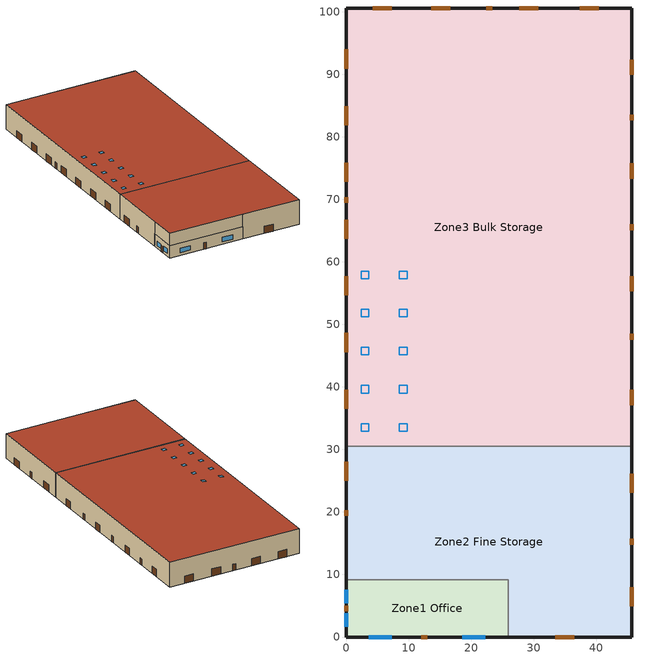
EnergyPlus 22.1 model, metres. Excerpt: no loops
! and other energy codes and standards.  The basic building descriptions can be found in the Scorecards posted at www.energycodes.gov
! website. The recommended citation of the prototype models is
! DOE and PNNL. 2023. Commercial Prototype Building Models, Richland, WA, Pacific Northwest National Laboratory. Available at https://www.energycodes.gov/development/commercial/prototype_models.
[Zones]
Zone1 Office
 floor ground (OfficeFloor_Ffactor): 25.91,9.14 25.91,0 0,0 0,9.14 z0
 wall outside (nonres_ext_wall_grd): 0,9.14 0,0 25.91,0 z0:4.27
 wall to Zone2 Fine Storage (Interior Wall): 25.91,0 25.91,9.14 0,9.14 z0:4.27
 window (NonresWindow_U_0.262_SHGC_West_0.399): 3.66,0 7.31,0 / 18.59,0 22.25,0 z0.91:2.44
 window (NonresWindow_U_0.262_SHGC_North_0.399): 0,7.52 0,5.39 / 0,3.76 0,1.62 z0.91:2.44
 door (Swinging Door_con): 12.04,0 12.95,0 / 0,5.03 0,4.11 z0:2.13
 ceiling to Zone2 Fine Storage (InsulatedCeiling): 25.91,0 25.91,9.14 0,9.14 0,0 z4.27
Zone2 Fine Storage
 floor ground (FineStorageFloor_Ffactor): 45.72,30.48 45.72,0 25.91,0 25.91,9.14 0,9.14 0,30.48 z0
 wall outside (nonres_ext_wall_grd): 25.91,0 45.72,0 45.72,30.48 / 0,30.48 0,9.14 z0:8.53; 0,9.14 0,0 25.91,0 z4.27:8.53
 door (Overhead Door_con): 33.48,0 36.53,0 / 45.72,4.94 45.72,7.99 / 45.72,23.09 45.72,26.14 / 0,28.02 0,24.97 z0:2.44
 door (Swinging Door_con): 0,20.27 0,19.35 / 45.72,14.78 45.72,15.7 z0:2.13
 roof outside (nonres_roof): 45.72,0 45.72,30.48 0,30.48 0,0 z8.53
Zone3 Bulk Storage
 floor ground (BulkStorageFloor_Ffactor): 45.72,100.58 45.72,30.48 0,30.48 0,100.58 z0
 wall outside (semiheated_ext_wall_grd): 45.72,30.48 45.72,100.58 0,100.58 0,30.48 z0:8.53
 wall to Zone2 Fine Storage (semiheated_ext_wall_grd): 45.72,30.48 0,30.48 z0:8.53
 door (Overhead Door_semi): 0,93.95 0,90.9 / 0,84.88 0,81.83 / 0,75.82 0,72.77 / 0,66.75 0,63.7 / 0,57.68 0,54.63 / 0,48.61 0,45.57 / 0,39.55 0,36.5 / 45.72,37.09 45.72,39.53 / 45.72,55.27 45.72,57.71 / 45.72,73.32 45.72,75.75 / 45.72,89.89 45.72,92.33 / 40.44,100.58 37.39,100.58 / 30.77,100.58 27.72,100.58 / 16.69,100.58 13.64,100.58 / 7.32,100.58 4.27,100.58 z0:2.44
 door (Swinging Door_semi): 45.72,47.55 45.72,48.46 / 45.72,65.07 45.72,65.99 / 45.72,82.6 45.72,83.51 / 23.35,100.58 22.44,100.58 / 0,70.35 0,69.43 z0:2.13
 roof outside (semiheated_roof): 0,100.58 0,30.48 45.72,30.48 45.72,100.58 z8.53
 skylight (SemiHtdSkylight_U_0.75_SHGC_0.55): 3.66,34.14 2.44,34.14 2.44,32.92 3.66,32.92 z8.53; 3.66,40.23 2.44,40.23 2.44,39.01 3.66,39.01 z8.53; 3.66,46.33 2.44,46.33 2.44,45.11 3.66,45.11 z8.53; 3.66,52.42 2.44,52.42 2.44,51.2 3.66,51.2 z8.53; 3.66,58.52 2.44,58.52 2.44,57.3 3.66,57.3 z8.53; 9.75,34.14 8.53,34.14 8.53,32.92 9.75,32.92 z8.53; 9.75,40.23 8.53,40.23 8.53,39.01 9.75,39.01 z8.53; 9.75,46.33 8.53,46.33 8.53,45.11 9.75,45.11 z8.53; 9.75,52.42 8.53,52.42 8.53,51.2 9.75,51.2 z8.53; 9.75,58.52 8.53,58.52 8.53,57.3 9.75,57.3 z8.53
[Building]
Warehouse: North Axis {deg}=90; Terrain=Urban; Loads Convergence Tolerance Value {W}=0.04; Temperature Convergence Tolerance Value {deltaC}=0.4; Solar Distribution=FullExterior; Maximum Number of Warmup Days=25; Minimum Number of Warmup Days=6
[Site:Location]
Site:Location=Fairbanks Intl Arpt_AK_USA Design_Conditions; Latitude {N+ S-}=64.82; Longitude {W- E+}=-147.85; Time Zone Relative to GMT {GMT+/-}=-9; Elevation {m}=133
[SizingPeriod:DesignDay] Day of Month=21; Dry-Bulb Temperature Range Modifier Type=DefaultMultipliers; Humidity Condition Type=Wetbulb; Barometric Pressure {Pa}=99737; Rain {Yes/No}=No; Snow on ground {Yes/No}=No; Daylight Savings Time Indicator=No
Name | Month | Day Type | Maximum Dry-Bulb Temperature {C} | Daily Dry-Bulb Temperature Range {C} | Wetbulb at Maximum Dry-Bulb {C} | Wind Speed {m/s} design conditions vs. traditional 6.71 m/s (15 mph) | Wind Direction {Degrees; N=0, S=180} | Solar Model Indicator | Clearness {0.0 to 1.1} | Wind Speed {m/s} design conditions vs. traditional 3.35 m/s (7mph) | ASHRAE Clear Sky Optical Depth for Beam Irradiance (taub) | ASHRAE Clear Sky Optical Depth for Diffuse Irradiance (taud)
Fairbanks Intl Arpt Ann Htg 99.6% Condns DB | 1 | WinterDesignDay | -41.9 | 0 | -41.9 | 0.3 | 20 | ASHRAEClearSky | 0
Fairbanks Intl Arpt Ann Clg .4% Condns DB=>MWB | 7 | SummerDesignDay | 27.4 | 10.2 | 16.1 |  | 180 | ASHRAETau |  | 3.1 | 0.387 | 2.212
[Site:WaterMainsTemperature]
Calculation Method=Correlation; Annual average outdoor air temperature {C}=-1.525; Maximum difference in monthly average outdoor air temperatures {C}=36.2
[Site:GroundTemperature:FCfactorMethod]
January Ground Temperature {C}=-3.1; February Ground Temperature {C}=-17.7; March Ground Temperature {C}=-19.3; April Ground Temperature {C}=-17.6; May Ground Temperature {C}=-15.4; June Ground Temperature {C}=-10.3; July Ground Temperature {C}=0.7; August Ground Temperature {C}=10.6; September Ground Temperature {C}=16; October Ground Temperature {C}=16.9; November Ground Temperature {C}=14.2; December Ground Temperature {C}=6.7
[Material]
Name | Roughness | Thickness {m} | Conductivity {W/m-K} | Density {kg/m3} | Specific Heat {J/kg-K} | Thermal Absorptance | Solar Absorptance | Visible Absorptance | Absorptance:Thermal | Absorptance:Solar
Bulk Storage Products Material | Rough | 2.4384 | 1.442 | 200.231 | 836.8 | 0.9 | 0.7 | 0.7
Steel Frame/Cavity | MediumRough | 0.0889002 | 0.0841162 | 641.379 | 502.08 | 0.9 | 0.7 | 0.7
Interior Wall Addi Insul | MediumRough | 2.54001e-08 | 0.04326 | 22.4258 | 836.8 | 0.9 | 0.7 | 0.7
F07 25mm stucco | Smooth | 0.0254 | 0.72 | 1856 | 840 | 0.9 | 0.7 | 0.7
F08 Metal surface | Smooth | 0.0008 | 45.28 | 7824 | 500
F08 Metal roof surface | Smooth | 0.0008 | 45.28 | 7824 | 500 |  |  |  | 0.9 | 0.77
G01 16mm gypsum board | MediumSmooth | 0.0159 | 0.16 | 800 | 1090
[Material:NoMass]
Opaque Door panel_con; Opaque Door panel_semi: MediumRough, 0.475973, 0.9, 0.7, 0.7
Overhead Door_semi Panel; Overhead Door_con Panel: MediumRough, 0.568097, 0.9, 0.7, 0.7
Nonres_Roof_Insulation: MediumSmooth, 6.63609, 0.9, 0.7, 0.7
Semiheated_Roof_Insulation: MediumSmooth, 4.62235, 0.9, 0.7, 0.7
Nonres_Exterior_Wall_Insulation_grd: MediumSmooth, 3.21854, 0.9, 0.7, 0.7
Semiheated_Exterior_Wall_Insulation_grd: MediumSmooth, 2.21413, 0.9, 0.7, 0.7
[Construction]
nonres_roof: F08 Metal roof surface, Nonres_Roof_Insulation
semiheated_roof: F08 Metal roof surface, Semiheated_Roof_Insulation
nonres_ext_wall_grd: F08 Metal surface, Nonres_Exterior_Wall_Insulation_grd, G01 16mm gypsum board
semiheated_ext_wall_grd: F08 Metal surface, Semiheated_Exterior_Wall_Insulation_grd, G01 16mm gypsum board
NonresWindow_U_0.262_SHGC_North_0.399: Nonres Window Glazing Layer North
NonresWindow_U_0.262_SHGC_West_0.399: Nonres Window Glazing Layer West
SemiHtdSkylight_U_0.75_SHGC_0.55: Semiheated Skylight Glazing Layer
Swinging Door_con: Opaque Door panel_con
Swinging Door_semi: Opaque Door panel_semi
Overhead Door_semi: Overhead Door_semi Panel
Overhead Door_con: Overhead Door_con Panel
Bulk Storage Products: Bulk Storage Products Material
Interior Wall: F07 25mm stucco, G01 16mm gypsum board, Interior Wall Addi Insul, Steel Frame/Cavity, G01 16mm gypsum board
InsulatedCeiling: Interior Wall Addi Insul, G01 16mm gypsum board
[WindowMaterial:SimpleGlazingSystem]
Name | U-Factor {W/m2-K} | Solar Heat Gain Coefficient | Visible Transmittance
Nonres Window Glazing Layer North; Nonres Window Glazing Layer West | 1.4877 | 0.399 | 0.399
Semiheated Skylight Glazing Layer | 4.258695 | 0.55 | 0.55
[Construction:FfactorGroundFloor] F-Factor {W/m-K}=0.93474
Name | Area {m2} | PerimeterExposed {m}
OfficeFloor_Ffactor | 236.88 | 35.0503
FineStorageFloor_Ffactor | 1156.53 | 71.6245
BulkStorageFloor_Ffactor | 3204.84 | 185.919
[Zone] Type=1; Multiplier=1; Ceiling Height {m}=autocalculate; Volume {m3}=autocalculate; Floor Area {m2}=autocalculate; Part of Total Floor Area=Yes
Zone1 Office; Zone2 Fine Storage; Zone3 Bulk Storage
[Daylighting:Controls] Daylighting Method=SplitFlux; Availability Schedule=DaylightAvailSch; Lighting Control Type=Continuousoff; Minimum Input Power Fraction for Continuous or ContinuousOff Dimming Control=0.2; Minimum Light Output Fraction for Continuous or ContinuousOff Dimming Control=0.2; Number of Stepped Control Steps=3; Probability Lighting will be Reset When Needed in Manual Stepped Control=1; Maximum Allowable Discomfort Glare Index=22
Name | Zone or Space | Glare Calculation Daylighting Reference Point | Glare Calculation Azimuth Angle of View Direction Clockwise from Zone y-Axis {deg} | Daylighting Reference Point 1 | Fraction of Lights Controlled by Reference Point 1 | Illuminance Setpoint at Reference Point 1 {lux} | Daylighting Reference Point 2 | Fraction of Lights Controlled by Reference Point 2 | Illuminance Setpoint at Reference Point 2 {lux}
Zone3 Bulk Storage_DaylCtrl | Zone3 Bulk Storage | Zone3 Bulk Storage_DaylRefPt1 | 0 | Zone3 Bulk Storage_DaylRefPt1 | 0.116 | 215
Zone1 Office_DaylCtrl | Zone1 Office | Zone1 Office_DaylRefPt1 | 180 | Zone1 Office_DaylRefPt1 | 0.29 | 377 | Zone1 Office_DaylRefPt2 | 0.1 | 377
[InternalMass]
Bulk Storage Products Surface: Construction=Bulk Storage Products; Zone or ZoneList=Zone3 Bulk Storage; Surface Area {m2}=6028.45
[People] Number of People Schedule=BLDG_OCC_SCH; Fraction Radiant=0.3; Sensible Heat Fraction=autocalculate; Mean Radiant Temperature Calculation Type=ZoneAveraged
Name | Zone or ZoneList or Space or SpaceList | Number of People Calculation Method | Floor Area per Person {m2/person} | Activity Level Schedule | Number of People
Office People | Zone1 Office | Area/Person | 18.5806 | Office Activity Schedule
ZONE2 FINE STORAGEPeople | Zone2 Fine Storage | People |  | ZONE2 FINE STORAGE Activity Schedule | 30
ZONE3 BULK STORAGEPeople | Zone3 Bulk Storage | People |  | ZONE3 BULK STORAGE Activity Schedule | 69
[Lights] Design Level Calculation Method=Watts/Area; Return Air Fraction=0; Fraction Visible=0.18; Fraction Replaceable=1; Return Air Fraction Calculated from Plenum Temperature=No
Name | Zone or ZoneList or Space or SpaceList | Schedule | Watts per Zone Floor Area {W/m2} | Fraction Radiant
Office Lights | Zone1 Office | ltg_sch_office | 6.96821 | 0.37
Fine Storage Area Lights | Zone2 Fine Storage | ltg_sch_fine_storage | 7.42709 | 0.42
Bulk Storage Area Lights | Zone3 Bulk Storage | ltg_sch_bulk_storage | 3.55209 | 0.42
[ElectricEquipment] Design Level Calculation Method=EquipmentLevel
Name | Zone or ZoneList or Space or SpaceList | Schedule | Design Level {W}
Office Plug Load | Zone1 Office | Office_Plug_SCH | 1912.5
Bulk Storage  Plug Load | Zone3 Bulk Storage | Bulk Storage Plug Schedule | 8200.12
[Exterior:Lights] Control Option=AstronomicalClock
Name | Schedule | Design Level {W}
Exterior_Lights_a | Exterior_lighting_schedule_a | 123.84
Exterior_Lights_b | Exterior_lighting_schedule_b_2016 | 4305.62
Exterior_Lights_c | Exterior_lighting_schedule_c_2016 | 1091.36
[ZoneInfiltration:DesignFlowRate] Temperature Term Coefficient=0; Velocity Squared Term Coefficient=0
Name | Zone or ZoneList | Schedule | Design Flow Rate Calculation Method | Flow per Exterior Surface Area {m3/s-m2} | Constant Term Coefficient | Velocity Term Coefficient | Design Flow Rate {m3/s}
Office Infiltration | Zone1 Office | Office Infil Schedule | Flow/ExteriorWallArea | 0.000569572 | 0 | 0.224
Office Door Infiltration | Zone1 Office | INFIL_Door_Opening_SCH | Flow/Zone |  | 1 | 0 | 0.176508
Fine Storage Infiltration | Zone2 Fine Storage | Fine Sorage Infil Schedule | Flow/ExteriorWallArea | 0.000569572 | 0 | 0.224
Bulk Storage Infiltration | Zone3 Bulk Storage | Bulk Storage Infil_Base Schedule | Flow/ExteriorWallArea | 0.0014271 | 0 | 0.224
[ZoneVentilation:DesignFlowRate] Zone or ZoneList=Zone3 Bulk Storage; Schedule=Always On Schedule; Design Flow Rate Calculation Method=Flow/Zone; Temperature Term Coefficient=0; Velocity Squared Term Coefficient=0; Delta Temperature {deltaC}=-100; Minimum Outdoor Temperature {C}=-100; Maximum Outdoor Temperature {C}=100; Maximum Wind Speed {m/s}=40
Name | Design Flow Rate {m3/s} | Ventilation Type | Fan Pressure Rise {Pa} | Fan Total Efficiency | Constant Term Coefficient | Velocity Term Coefficient | Minimum Indoor Temperature {C} | Maximum Indoor Temperature {C}
Bulk Storage Ventilation-1 | 37.76 | Exhaust | 31.1361 | 0.51 | 1 | 0 | 29.4444 | 100
Bulk Storage Ventilation-2 | 0.943895 | Natural |  | 1 | 0 | 0.224 | -73.3333 | 29.4444
[EnergyManagementSystem:Sensor]
Name | Output:Variable or Output:Meter | Output:Variable or Output:Meter Index Key
OAT_F | Site Outdoor Air Drybulb Temperature
Zone1_Office_Occ_Sensor | People Occupant Count | Office People
Zone3_Bulk_Storage_LSr | Zone Lights Electricity Rate | Zone3 Bulk Storage
[EnergyManagementSystem:InternalVariable]
Zone3_Bulk_Storage_Area: Internal Data Index Key=Zone3 Bulk Storage; Internal Data Type=Zone Floor Area
[EnergyManagementSystem:Actuator] Actuated Component Type=Lights; Actuated Component Control Type=Electricity Rate
Name | Actuated Component Unique
Zone1_Office_Light_Actuator | Office Lights
Zone2_Fine_Storage_Light_Actuator | Fine Storage Area Lights
Zone3_Bulk_Storage_Light_Actuator | Bulk Storage Area Lights
[EnergyManagementSystem:Program]
SET_Zone1_Office_Light_EMS_Program: SET Zone1_Office_LSr_IP=0.093*Zone1_Office_LSr/Zone1_Office_Area; IF (Zone1_Office_Occ_Sensor <= 0) && (Zone1_Office_LSr_IP >= 0.02); SET Zone1_Office_Light_Actuator = 0.02*Zone1_Office_Area/0.09290304; ELSE; SET Zone1_Office_Light_Actuator = NULL; ENDIF
SET_Zone2_Fine_Storage_Light_EMS_Program: SET Zone2_Fine_Storage_LSr_IP=0.093*Zone2_Fine_Storage_LSr/Zone2_Fine_Storage_Area; IF (Zone1_Office_Occ_Sensor <= 0) && (Zone2_Fine_Storage_LSr_IP >= 0.02); SET Zone2_Fine_Storage_Light_Actuator = 0.02*Zone2_Fine_Storage_Area/0.09290304; ELSE; SET Zone2_Fine_Storage_Light_Actuator = NULL; ENDIF
SET_Zone3_Bulk_Storage_Light_EMS_Program: SET Zone3_Bulk_Storage_LSr_IP=0.093*Zone3_Bulk_Storage_LSr/Zone3_Bulk_Storage_Area; IF (Zone1_Office_Occ_Sensor <= 0) && (Zone3_Bulk_Storage_LSr_IP >= 0.02); SET Zone3_Bulk_Storage_Light_Actuator = 0.02*Zone3_Bulk_Storage_Area/0.09290304; ELSE; SET Zone3_Bulk_Storage_Light_Actuator = NULL; ENDIF
[EnergyManagementSystem:ProgramCallingManager]
SET_Zone1_Office_Light_EMS_Program_Prog_Manager: BeginTimestepBeforePredictor; SET_Zone1_Office_Light_EMS_Program
SET_Zone2_Fine_Storage_Light_EMS_Program_Prog_Manager: BeginTimestepBeforePredictor; SET_Zone2_Fine_Storage_Light_EMS_Program
SET_Zone3_Bulk_Storage_Light_EMS_Program_Prog_Manager: BeginTimestepBeforePredictor; SET_Zone3_Bulk_Storage_Light_EMS_Program
[Sizing:Zone]
Zone3 Bulk Storage: Zone Cooling Design Supply Air Temperature Input Method=SupplyAirTemperature; Zone Cooling Design Supply Air Temperature {C}=14; Zone Heating Design Supply Air Temperature Input Method=SupplyAirTemperature; Zone Heating Design Supply Air Temperature {C}=43.33; Zone Cooling Design Supply Air Humidity Ratio {kg-H2O/kg-air}=0.008; Zone Heating Design Supply Air Humidity Ratio {kgWater/kgDryAir}=0.008; Design Specification Outdoor Air Object=SZ DSOA Zone3 Bulk Storage; Cooling Design Air Flow Method=DesignDay; Cooling Design Air Flow Rate {m3/s}=0; Cooling Minimum Air Flow Fraction=0; Heating Design Air Flow Method=DesignDay; Heating Design Air Flow Rate {m3/s}=0
[DesignSpecification:OutdoorAir]
SZ DSOA Zone3 Bulk Storage: Outdoor Air Method=Flow/Area; Outdoor Air Flow per Zone Floor Area {m3/s-m2}=0.0003048
[ZoneControl:Thermostat]
Zone3 Bulk Storage Thermostat: Zone or ZoneList=Zone3 Bulk Storage; Control Type Schedule=ZoneControlSchedule; Control 1=Zone3 Bulk Storage Heating SP
[Coil:Heating:Fuel]
Zone3UnitHeater Zone3HiRadiant Heating Coil: Availability Schedule=Zone3HeatingCoilAvailability; Fuel Type=NaturalGas; Burner Efficiency=0.8; Nominal Capacity {W}=AUTOSIZE; Parasitic Electric Load {W}=0; Parasitic Fuel Load {W}=0
[Zone equipment]
Zone3 Bulk Storage: Zone3 Bulk Storage Unit Heater, Zone3 Bulk Storage HiRadiant
[AvailabilityManager:NightCycle] Applicability Schedule=COMPACT HVAC-ALWAYS 1; Fan Schedule=FanSched; Control Type=CycleOnAny; Thermostat Tolerance {deltaC}=1; Cycling Run Time Control Type=FixedRunTime; Cycling Run Time {s}=1800
PSZ-Office Availability Manager; PSZ-Fine Storage Availability Manager
[ThermostatSetpoint:SingleHeating]
Zone3 Bulk Storage Heating SP: Setpoint Temperature Schedule=Bulk Storage Heating Setpoint Schedule
[ZoneHVAC:UnitHeater]
Zone3 Bulk Storage Unit Heater: Availability Schedule=UnitHeaterAvailability; Supply Air Fan=Zone3UnitHeater Zone3HiRadiant Fan; Maximum Supply Air Flow Rate {m3/s}=AUTOSIZE; Heating Coil=Zone3UnitHeater Zone3HiRadiant Heating Coil; Supply Air Fan Operation During No Heating=No; Maximum Hot Water or Steam Flow Rate {m3/s}=AUTOSIZE; Minimum Hot Water or Steam Flow Rate {m3/s}=0; Heating Convergence Tolerance=0.001
[ZoneHVAC:HighTemperatureRadiant]
Zone3 Bulk Storage HiRadiant: Availability Schedule=Always Off Schedule; Zone=Zone3 Bulk Storage; Heating Design Capacity Method=HeatingDesignCapacity; Maximum Power Input {W}=autosize; Fuel Type=NaturalGas; Combustion Efficiency=0.7925; Fraction of Input Converted to Radiant Energy=0.8; Fraction of Input Converted to Latent Energy=0; Fraction of Input that Is Lost=0; Temperature Control Type=OperativeTemperature; Heating Throttling Range {deltaC}=2; Heating Setpoint Temperature Schedule=Bulk Storage Heating Setpoint Schedule; Fraction of Radiant Energy Incident on People=0.05; Surface 1=Bulk Storage Right Wall; Fraction of Radiant Energy to Surface 1=0.05; Surface 2=Bulk Storage Rear Wall; Fraction of Radiant Energy to Surface 2=0.05; Surface 3=Bulk Storage Left Wall; Fraction of Radiant Energy to Surface 3=0.05; Surface 4=Bulk Storage Floor; Fraction of Radiant Energy to Surface 4=0.8
[Fan:ConstantVolume]
Zone3UnitHeater Zone3HiRadiant Fan: COMPACT HVAC-ALWAYS 1, 0.536, 49.8, AUTOSIZE, 0.825, 1
[SCHEDULE:COMPACT]
ltg_sch_office: Through: 12/31, For: SummerDesignDay, Until: 24:00, 1, For: WinterDesignDay, Until: 24:00, 0, For: Weekdays, Until: 6:00, 0.14319, Until: 7:00, 0.18297, Until: 8:00, 0.33412, Until: 12:00, 0.61256, Until: 13:00, 0.54096, Until: 17:00, 0.61256, Until: 18:00, 0.48527, Until: 24:00, 0.14319, For: Saturday, Until: 6:00, 0.14319, Until: 7:00, 0.18297, Until: 8:00, 0.33412, Until: 12:00, 0.61256, Until: 13:00, 0.54096, Until: 17:00, 0.61256, Until: 18:00, 0.48527, Until: 24:00, 0.14319, For: AllOtherDays, Until: 24:00, 0.14319
ltg_sch_bulk_storage; ltg_sch_fine_storage: Through: 12/31, For: SummerDesignDay, Until: 24:00, 1, For: WinterDesignDay, Until: 24:00, 0, For: Weekdays, Until: 7:00, 0.04375, Until: 8:00, 0.2625, Until: 9:00, 0.32812, Until: 16:00, 0.37188, Until: 17:00, 0.32812, Until: 18:00, 0.2625, Until: 24:00, 0.04375, For: Saturday, Until: 7:00, 0.04375, Until: 8:00, 0.2625, Until: 9:00, 0.32812, Until: 16:00, 0.37188, Until: 17:00, 0.32812, Until: 18:00, 0.2625, Until: 24:00, 0.04375, For: AllOtherDays, Until: 24:00, 0.04375
[Schedule:Compact]
Office_Plug_SCH: Through: 12/31, For: SummerDesignDay, Until: 24:00, 1, For: WinterDesignDay, Until: 24:00, 0, For: Weekdays Saturday, Until: 06:00, 0.245687, Until: 07:00, 0.287852, Until: 08:00, 0.479753, Until: 12:00, 0.959505, Until: 13:00, 0.901935, Until: 17:00, 0.959505, Until: 18:00, 0.479753, Until: 24:00, 0.245687, For: AllOtherDays, Until: 24:00, 0.245687
Bulk Storage Plug Schedule: Through: 12/31, For: Sunday Holidays, Until: 24:00, 0, For: Weekdays Saturday AllOtherDays, Until: 08:00, 0.25, Until: 12:00, 1, Until: 13:00, 0.25, Until: 17:00, 1, Until: 24:00, 0.25
BLDG_OCC_SCH: Through: 12/31, For: Weekdays Saturday WinterDesignDay, Until: 06:00, 0, Until: 07:00, 0.11, Until: 08:00, 0.21, Until: 12:00, 1, Until: 13:00, 0.53, Until: 17:00, 1, Until: 18:00, 0.32, Until: 24:00, 0, For: SummerDesignDay, Until: 06:00, 1e-09, Until: 07:00, 0.11, Until: 08:00, 0.21, Until: 12:00, 1, Until: 13:00, 0.53, Until: 17:00, 1, Until: 18:00, 0.32, Until: 24:00, 1e-09, For: Sunday Holidays AllOtherDays, Until: 24:00, 0
Office Activity Schedule; ZONE3 BULK STORAGE Activity Schedule; ZONE2 FINE STORAGE Activity Schedule: Through: 12/31, For: AllDays, Until: 24:00, 131.85
FanSched: Through: 12/31, For: WeekDays Saturday CustomDay1 CustomDay2, Until: 7:00, 0, Until: 18:00, 1, Until: 24:00, 0, For: Sunday Holiday, Until: 24:00, 0, For: SummerDesignDay, Until: 24:00, 1, For: WinterDesignDay, Until: 24:00, 1
Bulk Storage Heating Setpoint Schedule: Through: 12/31, For: AllDays, Until: 24:00, 10
ZoneControlSchedule; COMPACT HVAC-ALWAYS 1; UnitHeaterAvailability; Zone3HeatingCoilAvailability: Through: 12/31, For: AllDays, Until: 24:00, 1
Always Off Schedule: THROUGH: 12/31, FOR: AllDays, UNTIL: 24:00, 0
Always On Schedule: THROUGH: 12/31, FOR: AllDays, UNTIL: 24:00, 1
Office Infil Schedule: Through: 12/31, For: Sunday Holidays SummerDesignDay WinterDesignDay, Until: 24:00, 1, For: Weekdays Saturday AllOtherDays, Until: 07:00, 1, Until: 09:00, 1.25, Until: 16:00, 0.5, Until: 18:00, 1.25, Until: 24:00, 1
Fine Sorage Infil Schedule: Through: 12/31, For: Sunday Holidays, Until: 24:00, 1, For: SummerDesignDay WinterDesignDay, Until: 24:00, 1.25, For: Weekdays Saturday AllOtherDays, Until: 07:00, 1, Until: 09:00, 1.25, Until: 16:00, 0.5, Until: 18:00, 1.25, Until: 24:00, 1
Bulk Storage Infil_Base Schedule: Through: 12/31, For: Sunday Holidays, Until: 24:00, 0.765, For: SummerDesignDay WinterDesignDay, Until: 24:00, 1, For: Weekdays Saturday AllOtherDays, Until: 08:00, 0.765, Until: 12:00, 1, Until: 13:00, 0.765, Until: 17:00, 1, Until: 24:00, 0.765
INFIL_Door_Opening_SCH: Through: 12/31, For: Weekdays, Until: 06:00, 0, Until: 07:00, 0.131, Until: 08:00, 1, Until: 12:00, 0.131, Until: 13:00, 1, Until: 17:00, 0.131, Until: 18:00, 1, Until: 19:00, 0.131, Until: 24:00, 0, For: Saturday Sunday Holidays AllOtherDays, Until: 24:00, 0
DaylightAvailSch: Through: 12/31, For: SummerDesignDay WinterDesignDay, Until: 24:00, 0, For: AllOtherDays, Until: 24:00, 1
Exterior_lighting_schedule_a: Through:12/31, For:AllDays, Until: 06:00, 0, Until: 24:00, 1
Exterior_lighting_schedule_b_2016: Through:12/31, For:AllDays, Until: 06:00, 0.5, Until: 24:00, 1
Exterior_lighting_schedule_c_2016: Through:12/31, For:AllDays, Until: 06:00, 0.5, Until: 20:00, 1, Until: 24:00, 0.5
